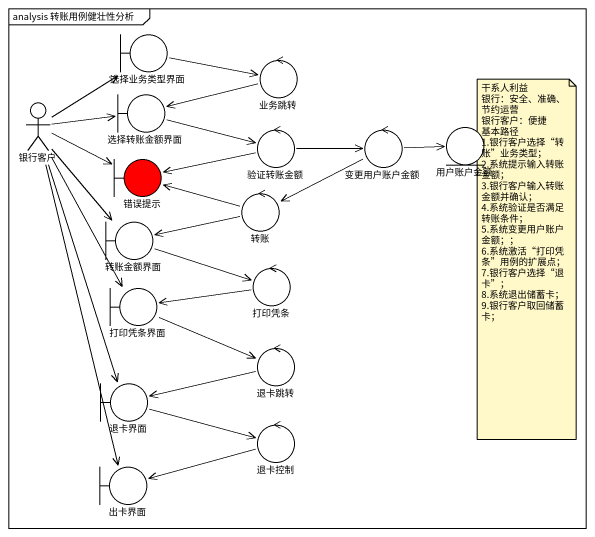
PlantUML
@startuml
mainframe analysis 转账用例健壮性分析
boundary 选择业务类型界面
control 业务跳转
actor 银行客户
boundary 选择转账金额界面
entity 用户账户金额
boundary 错误提示 #FF0000
control 验证转账金额
control 变更用户账户金额
control 转账
boundary 转账金额界面
control 打印凭条
boundary 打印凭条界面
control 退卡跳转
boundary 退卡界面
control 退卡控制
boundary 出卡界面
选择业务类型界面 -right-> 业务跳转
业务跳转 -left-> 选择转账金额界面
银行客户 -up-> 选择业务类型界面
银行客户 -right-> 选择转账金额界面
银行客户 -right-> 错误提示
银行客户 --> 转账金额界面
银行客户 --> 打印凭条界面
银行客户 --> 退卡界面
银行客户 --> 出卡界面
选择转账金额界面 -right-> 验证转账金额
验证转账金额 -left-> 错误提示
验证转账金额 -right-> 变更用户账户金额
变更用户账户金额 -right-> 用户账户金额
变更用户账户金额 -left-> 转账
转账 -left-> 错误提示
转账 -left-> 转账金额界面
转账金额界面 -right-> 打印凭条
打印凭条 -left-> 打印凭条界面
打印凭条界面 -right-> 退卡跳转
退卡跳转 -left-> 退卡界面
退卡界面 -right-> 退卡控制
退卡控制 -left-> 出卡界面
note as N1
  干系人利益
  银行：安全、准确、节约运营
  银行客户：便捷
  基本路径
  1.银行客户选择“转账”业务类型；
  2.系统提示输入转账金额；
  3.银行客户输入转账金额并确认；
  4.系统验证是否满足转账条件；
  5.系统变更用户账户金额；；
  6.系统激活“打印凭条”用例的扩展点；
  7.银行客户选择“退卡”；
  8.系统退出储蓄卡；
  9.银行客户取回储蓄卡；
end note
@enduml
